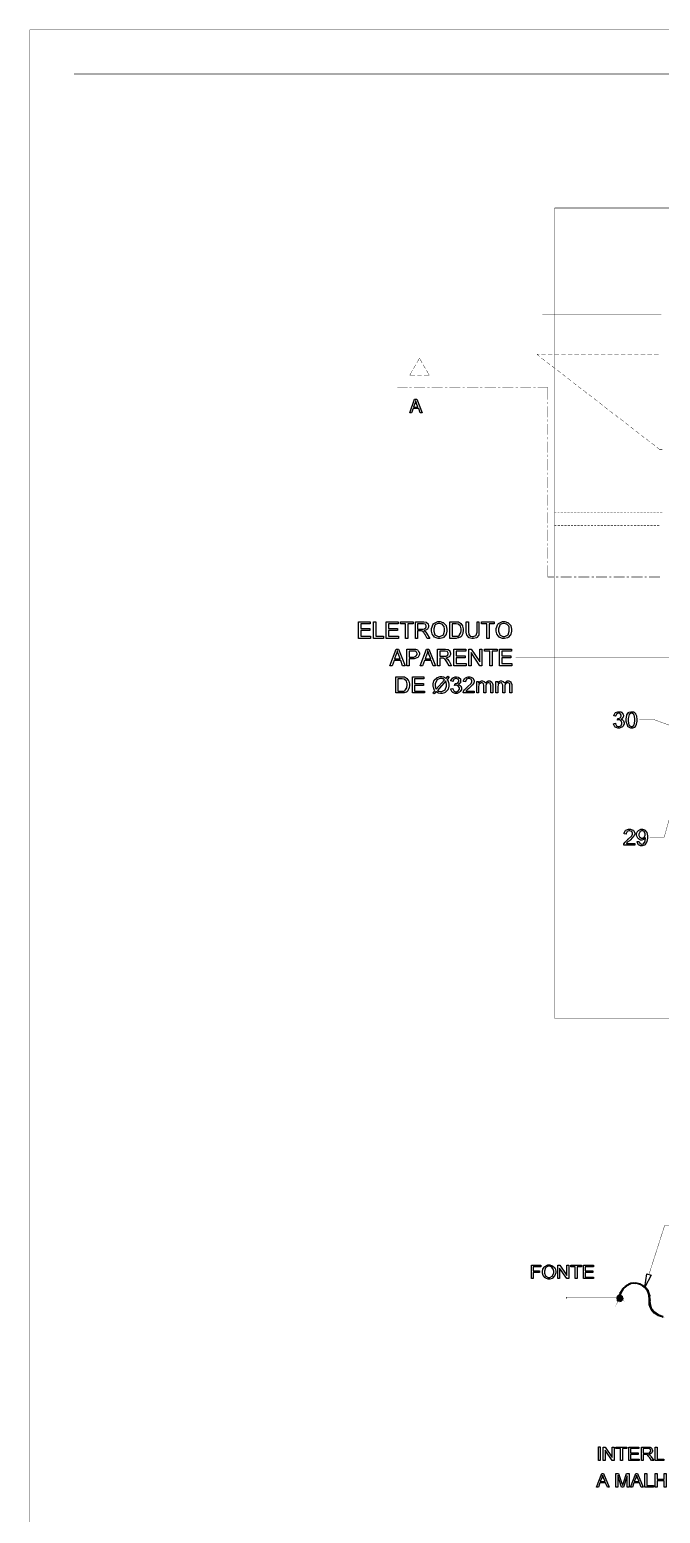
# Model space of a CAD drawing. Extents: x 0 to 210, y 0 to 297.
# Drawn here: x 0 to 71.5, y 128.8 to 296.9 of the extents above; entities that cross this region are included whole.
import ezdxf

# ---------------------------------------------------------------- set-up
doc = ezdxf.new("R2010")
doc.units = 0
doc.header["$MEASUREMENT"] = 0
for name, color, linetype in [('C00-00-00-BLACK', 7, 'Continuous'), ('C00-7E-FF', 150, 'Continuous'), ('CFF-00-00', 1, 'Continuous'), ('CFF-7E-00', 30, 'Continuous')]:
    doc.layers.add(name, color=color, linetype=linetype)

msp = doc.modelspace()

# ---------------------------------------------------------------- linework, layer by layer
at = {"layer": 'C00-00-00-BLACK', "const_width": 0.0423}
for points in [[(0.0427, -0.3886), (210.36, -0.3886), (210.36, 296.883), (0.0427, 296.883), (0.0427, -0.3886)], [(66.8817, 153.228), (66.712, 152.889), (66.8817, 153.186), (66.8817, 153.228)], [(66.8817, 153.228), (66.5854, 153.398), (66.5427, 153.228), (66.8817, 153.228)], [(66.5427, 153.228), (66.5854, 153.016), (66.8817, 153.228), (66.5427, 153.228)], [(66.712, 153.525), (66.8817, 153.228), (66.5854, 153.398), (66.712, 153.525)], [(66.5854, 153.016), (66.8817, 153.228), (66.712, 152.889), (66.5854, 153.016)], [(66.8817, 153.567), (66.712, 153.525), (66.8817, 153.228), (66.8817, 153.567)], [(66.712, 152.889), (66.8817, 153.186), (66.8817, 152.847), (66.712, 152.889)], [(67.2222, 153.228), (67.1809, 153.398), (66.8817, 153.228), (67.2222, 153.228)], [(67.1809, 153.016), (66.8817, 153.228), (67.2222, 153.228), (67.1809, 153.016)], [(66.8817, 153.186), (67.1809, 153.016), (66.8817, 153.228), (66.8817, 153.186)], [(67.1809, 153.398), (66.8817, 153.228), (67.0539, 153.525), (67.1809, 153.398)], [(67.0539, 152.889), (66.8817, 153.186), (67.1809, 153.016), (67.0539, 152.889)], [(66.8817, 153.228), (67.0539, 153.525), (66.8817, 153.567), (66.8817, 153.228)], [(66.8817, 153.186), (66.8817, 152.847), (67.0539, 152.889), (66.8817, 153.186)]]:
    msp.add_lwpolyline(points, close=True, dxfattribs=at)
for points in [[(59.5023, 276.706), (169.646, 276.706)], [(59.5023, 184.936), (59.5023, 276.706)], [(71.5906, 264.626), (58.1021, 264.626)], [(43.7677, 258.945), (43.513, 258.521)], [(44.1935, 259.709), (43.8947, 259.157)], [(44.4899, 259.157), (44.1935, 259.709)], [(44.8702, 258.521), (44.6169, 258.945)], [(57.5098, 260.134), (57.8058, 259.879)], [(57.7631, 260.134), (57.5098, 260.134)], [(58.4867, 260.134), (58.0182, 260.134)], [(58.0182, 259.709), (58.4013, 259.41)], [(58.6133, 259.242), (58.994, 258.945)], [(59.2487, 260.134), (58.7403, 260.134)], [(59.206, 258.818), (59.5863, 258.48)], [(60.0121, 260.134), (59.5023, 260.134)], [(60.7741, 260.134), (60.2671, 260.134)], [(61.4976, 260.134), (61.0291, 260.134)], [(62.2596, 260.134), (61.7513, 260.134)], [(63.023, 260.134), (62.5133, 260.134)], [(63.7438, 260.134), (63.2781, 260.134)], [(64.5086, 260.134), (63.9974, 260.134)], [(65.2695, 260.134), (64.7622, 260.134)], [(66.0344, 260.134), (65.5271, 260.134)], [(66.7551, 260.134), (66.2891, 260.134)], [(67.5185, 260.134), (67.0112, 260.134)], [(68.2805, 260.134), (67.7732, 260.134)], [(69.004, 260.134), (68.538, 260.134)], [(69.766, 260.134), (69.2573, 260.134)], [(70.5294, 260.134), (70.0222, 260.134)], [(71.2943, 260.134), (70.7842, 260.134)], [(43.386, 258.311), (43.09, 257.759)], [(43.09, 257.759), (43.6824, 257.759)], [(43.9388, 257.759), (44.4472, 257.759)], [(44.7008, 257.759), (45.2935, 257.759)], [(45.2935, 257.759), (44.9972, 258.311)], [(59.8015, 258.352), (60.1818, 258.056)], [(60.3938, 257.886), (60.7741, 257.59)], [(60.9865, 257.419), (61.3696, 257.123)], [(41.6899, 256.36), (42.8364, 256.36)], [(43.047, 256.36), (43.3021, 256.36)], [(43.5557, 256.36), (44.8289, 256.36)], [(45.0825, 256.36), (45.3362, 256.36)], [(45.5923, 256.36), (46.8231, 256.36)], [(47.0778, 256.36), (47.3315, 256.36)], [(47.5851, 256.36), (48.8156, 256.36)], [(49.0693, 256.36), (49.324, 256.36)], [(49.5776, 256.36), (50.8497, 256.36)], [(51.0618, 256.36), (51.3182, 256.36)], [(51.5729, 256.36), (52.8451, 256.36)], [(53.0987, 256.36), (53.3534, 256.36)], [(53.5644, 256.36), (54.8375, 256.36)], [(55.0912, 256.36), (55.3462, 256.36)], [(55.6024, 256.36), (56.8304, 256.36)], [(57.0865, 256.36), (57.3401, 256.36)], [(57.5952, 256.36), (58.7403, 256.36)], [(58.7403, 256.36), (58.7403, 255.003)], [(61.5819, 256.953), (61.9622, 256.657)], [(62.1743, 256.487), (62.556, 256.191)], [(62.7697, 256.064), (63.1515, 255.725)], [(63.3621, 255.598), (63.7438, 255.3)], [(58.7403, 254.748), (58.7403, 254.495)], [(58.7403, 254.241), (58.7403, 253.01)], [(63.9547, 255.13), (64.3393, 254.834)], [(64.5502, 254.664), (64.9319, 254.368)], [(65.1425, 254.199), (65.5271, 253.902)], [(58.7403, 252.757), (58.7403, 252.502)], [(58.7403, 252.248), (58.7403, 251.018)], [(65.738, 253.733), (66.1197, 253.436)], [(66.3303, 253.307), (66.712, 252.968)], [(66.923, 252.841), (67.3075, 252.545)], [(67.5185, 252.375), (67.9002, 252.079)], [(58.7403, 250.764), (58.7403, 250.511)], [(68.1122, 251.909), (68.4953, 251.613)], [(68.7077, 251.444), (69.088, 251.145)], [(69.3, 250.975), (69.6807, 250.679)], [(69.8955, 250.552), (70.2758, 250.213)], [(58.7403, 250.256), (58.7403, 248.984)], [(58.7403, 248.772), (58.7403, 248.518)], [(70.4882, 250.086), (70.8685, 249.79)], [(71.0805, 249.621), (71.3796, 249.367)], [(71.3796, 249.367), (71.7187, 249.367)], [(58.7403, 248.263), (58.7403, 246.991)], [(58.7403, 246.738), (58.7403, 246.483)], [(58.7403, 246.229), (58.7403, 244.999)], [(58.7403, 244.745), (58.7403, 244.492)], [(58.7403, 244.237), (58.7403, 243.006)], [(58.7403, 242.752), (58.7403, 242.499)], [(58.7403, 242.244), (58.7403, 240.972)], [(59.5023, 242.203), (59.7133, 242.203)], [(59.8442, 242.203), (60.0548, 242.203)], [(60.1818, 242.203), (60.4365, 242.203)], [(60.5635, 242.203), (60.8171, 242.203)], [(60.9438, 242.203), (61.2013, 242.203)], [(61.3283, 242.203), (61.5819, 242.203)], [(61.7086, 242.203), (61.9622, 242.203)], [(62.0903, 242.203), (62.3439, 242.203)], [(62.4706, 242.203), (62.6854, 242.203)], [(62.8124, 242.203), (63.0661, 242.203)], [(63.1927, 242.203), (63.4478, 242.203)], [(63.5744, 242.203), (63.8281, 242.203)], [(63.9547, 242.203), (64.2112, 242.203)], [(64.3393, 242.203), (64.5929, 242.203)], [(64.7196, 242.203), (64.9732, 242.203)], [(65.1013, 242.203), (65.3122, 242.203)], [(65.4389, 242.203), (65.6967, 242.203)], [(65.8234, 242.203), (66.077, 242.203)], [(66.2037, 242.203), (66.4587, 242.203)], [(66.5854, 242.203), (66.839, 242.203)], [(66.9685, 242.203), (67.2222, 242.203)], [(67.3502, 242.203), (67.6039, 242.203)], [(67.7305, 242.203), (67.9429, 242.203)], [(68.0695, 242.203), (68.3232, 242.203)], [(68.4526, 242.203), (68.7077, 242.203)], [(68.8344, 242.203), (69.088, 242.203)], [(69.2146, 242.203), (69.4697, 242.203)], [(69.5964, 242.203), (69.8528, 242.203)], [(69.9795, 242.203), (70.2331, 242.203)], [(70.3612, 242.203), (70.5721, 242.203)], [(70.6988, 242.203), (70.9538, 242.203)], [(71.0805, 242.203), (71.337, 242.203)], [(71.4636, 242.203), (71.7187, 242.203)], [(58.7403, 240.76), (58.7403, 240.506)], [(59.5023, 240.76), (59.7133, 240.76)], [(59.8442, 240.76), (60.0975, 240.76)], [(60.2245, 240.76), (60.4781, 240.76)], [(60.6062, 240.76), (60.8598, 240.76)], [(60.9865, 240.76), (61.2429, 240.76)], [(61.3696, 240.76), (61.5819, 240.76)], [(61.7086, 240.76), (61.9622, 240.76)], [(62.0903, 240.76), (62.3439, 240.76)], [(62.4706, 240.76), (62.7271, 240.76)], [(62.8551, 240.76), (63.1088, 240.76)], [(63.2354, 240.76), (63.4891, 240.76)], [(63.6157, 240.76), (63.8708, 240.76)], [(63.9974, 240.76), (64.2112, 240.76)], [(64.3393, 240.76), (64.5929, 240.76)], [(64.7196, 240.76), (64.9732, 240.76)], [(65.1013, 240.76), (65.3549, 240.76)], [(65.4816, 240.76), (65.738, 240.76)], [(65.8647, 240.76), (66.1197, 240.76)], [(66.2464, 240.76), (66.5, 240.76)], [(66.6267, 240.76), (66.839, 240.76)], [(66.9685, 240.76), (67.2222, 240.76)], [(67.3502, 240.76), (67.6039, 240.76)], [(67.7305, 240.76), (67.9842, 240.76)], [(68.1122, 240.76), (68.3659, 240.76)], [(68.4953, 240.76), (68.749, 240.76)], [(68.8756, 240.76), (69.1307, 240.76)], [(69.2573, 240.76), (69.4697, 240.76)], [(69.5964, 240.76), (69.8528, 240.76)], [(69.9795, 240.76), (70.2331, 240.76)], [(70.3612, 240.76), (70.6148, 240.76)], [(70.7415, 240.76), (70.9951, 240.76)], [(71.1232, 240.76), (71.3796, 240.76)], [(58.7403, 240.253), (58.7403, 238.979)], [(58.7403, 238.726), (58.7403, 238.472)], [(58.7403, 238.26), (58.7403, 236.987)], [(58.7403, 236.733), (58.7403, 236.48)], [(58.7403, 236.225), (58.7403, 234.91), (59.4169, 234.91)], [(59.6717, 234.91), (59.9281, 234.91)], [(60.1818, 234.91), (61.4549, 234.91)], [(61.7086, 234.91), (61.9622, 234.91)], [(62.1743, 234.91), (63.4478, 234.91)], [(63.7011, 234.91), (63.9547, 234.91)], [(64.2112, 234.91), (65.4389, 234.91)], [(65.6967, 234.91), (65.95, 234.91)], [(66.2037, 234.91), (67.4342, 234.91)], [(67.6878, 234.91), (67.9429, 234.91)], [(68.1965, 234.91), (69.4697, 234.91)], [(69.7234, 234.91), (69.9368, 234.91)], [(70.1918, 234.91), (71.4636, 234.91)], [(169.646, 184.936), (59.5023, 184.936)]]:
    msp.add_lwpolyline(points, dxfattribs=at)
at = {"layer": 'C00-00-00-BLACK'}
for points in [[(43.09, 253.521), (43.6397, 255.045), (43.8947, 255.045), (44.4899, 253.521), (44.2778, 253.521), (44.1082, 253.986), (43.4717, 253.986), (43.3021, 253.521), (43.09, 253.521)], [(43.513, 254.156), (44.0242, 254.156), (43.852, 254.579), (43.8408, 254.612), (43.7677, 254.81), (43.7677, 254.876), (43.7568, 254.856), (43.6922, 254.612), (43.6824, 254.579), (43.513, 254.156)], [(66.8817, 153.228), (66.5854, 153.398), (66.5427, 153.228), (66.8817, 153.228)], [(66.5427, 153.228), (66.5854, 153.016), (66.8817, 153.228), (66.5427, 153.228)], [(66.712, 153.525), (66.8817, 153.228), (66.5854, 153.398), (66.712, 153.525)], [(66.5854, 153.016), (66.8817, 153.228), (66.712, 152.889), (66.5854, 153.016)], [(66.8817, 153.567), (66.712, 153.525), (66.8817, 153.228), (66.8817, 153.567)], [(66.8817, 153.228), (66.712, 152.889), (66.8817, 153.186), (66.8817, 153.228)], [(66.712, 152.889), (66.8817, 153.186), (66.8817, 152.847), (66.712, 152.889)], [(66.8817, 153.228), (67.0539, 153.525), (66.8817, 153.567), (66.8817, 153.228)], [(67.1809, 153.398), (66.8817, 153.228), (67.0539, 153.525), (67.1809, 153.398)], [(67.2222, 153.228), (67.1809, 153.398), (66.8817, 153.228), (67.2222, 153.228)], [(66.8817, 153.186), (67.1809, 153.016), (66.8817, 153.228), (66.8817, 153.186)], [(67.1809, 153.016), (66.8817, 153.228), (67.2222, 153.228), (67.1809, 153.016)], [(66.8817, 153.186), (66.8817, 152.847), (67.0539, 152.889), (66.8817, 153.186)], [(67.0539, 152.889), (66.8817, 153.186), (67.1809, 153.016), (67.0539, 152.889)]]:
    msp.add_lwpolyline(points, close=True, dxfattribs=at)
at = {"layer": 'C00-7E-FF', "const_width": 0.0423}
for points in [[(88.2565, 230.291), (86.2651, 225.756), (55.0912, 225.756)], [(75.1939, 217.151), (70.7415, 218.761), (69.088, 218.761)], [(72.6489, 208.037), (71.9296, 205.452), (70.2758, 205.452)], [(70.1918, 155.897), (71.9723, 161.451), (73.6258, 161.451)], [(60.8171, 153.271), (66.7551, 153.271)]]:
    msp.add_lwpolyline(points, dxfattribs=at)
for points in [[(67.1809, 154.289), (67.6465, 154.585), (67.6039, 154.67), (67.1809, 154.289)], [(67.2648, 154.246), (67.1809, 154.289), (67.6465, 154.585), (67.2648, 154.246)], [(67.6039, 154.67), (68.1535, 154.839), (68.1122, 154.924), (67.6039, 154.67)], [(67.6465, 154.585), (67.6039, 154.67), (68.1535, 154.839), (67.6465, 154.585)], [(68.1122, 154.924), (68.665, 154.882), (68.665, 154.966), (68.1122, 154.924)], [(68.1535, 154.839), (68.1122, 154.924), (68.665, 154.882), (68.1535, 154.839)], [(68.665, 154.966), (69.2146, 154.755), (69.2146, 154.839), (68.665, 154.966)], [(68.665, 154.882), (68.665, 154.966), (69.2146, 154.755), (68.665, 154.882)], [(69.2146, 154.839), (69.6376, 154.459), (69.7234, 154.543), (69.2146, 154.839)], [(69.2146, 154.755), (69.2146, 154.839), (69.6376, 154.459), (69.2146, 154.755)], [(69.7234, 154.543), (69.9795, 154.077), (70.1065, 154.12), (69.7234, 154.543)], [(70.4455, 155.813), (69.7234, 154.459), (69.9368, 155.983), (70.4455, 155.813)], [(66.8817, 153.778), (67.2648, 154.246), (67.1809, 154.289), (66.8817, 153.778)], [(66.7964, 153.228), (67.0112, 153.778), (66.8817, 153.778), (66.7964, 153.228)], [(66.8817, 153.228), (66.7964, 153.228), (67.0112, 153.778), (66.8817, 153.228)], [(67.0112, 153.778), (66.8817, 153.778), (67.2648, 154.246), (67.0112, 153.778)], [(69.6376, 154.459), (69.7234, 154.543), (69.9795, 154.077), (69.6376, 154.459)], [(69.9795, 154.077), (70.1065, 154.12), (70.1918, 153.567), (69.9795, 154.077)], [(70.1065, 154.12), (70.1918, 153.567), (70.2758, 153.567), (70.1065, 154.12)], [(70.1918, 153.567), (70.2758, 153.567), (70.2331, 153.016), (70.1918, 153.567)], [(70.3185, 153.016), (70.2331, 152.466), (70.3612, 152.509), (70.3185, 153.016)], [(70.2758, 153.567), (70.2331, 153.016), (70.3185, 153.016), (70.2758, 153.567)], [(70.2331, 153.016), (70.3185, 153.016), (70.2331, 152.466), (70.2331, 153.016)], [(70.2331, 152.466), (70.3612, 152.509), (70.4455, 151.955), (70.2331, 152.466)], [(70.3612, 152.509), (70.4455, 151.955), (70.5294, 152), (70.3612, 152.509)], [(70.4455, 151.955), (70.5294, 152), (70.7842, 151.532), (70.4455, 151.955)], [(70.5294, 152), (70.7842, 151.532), (70.8685, 151.617), (70.5294, 152)], [(70.8685, 151.617), (71.2502, 151.235), (71.2943, 151.321), (70.8685, 151.617)], [(70.7842, 151.532), (70.8685, 151.617), (71.2502, 151.235), (70.7842, 151.532)], [(71.2943, 151.321), (71.7599, 151.066), (71.8026, 151.152), (71.2943, 151.321)], [(71.2502, 151.235), (71.2943, 151.321), (71.7599, 151.066), (71.2502, 151.235)]]:
    msp.add_lwpolyline(points, close=True, dxfattribs=at)
at = {"layer": 'C00-7E-FF'}
for points in [[(67.1809, 154.289), (67.6465, 154.585), (67.6039, 154.67), (67.1809, 154.289)], [(67.6039, 154.67), (68.1535, 154.839), (68.1122, 154.924), (67.6039, 154.67)], [(67.6465, 154.585), (67.6039, 154.67), (68.1535, 154.839), (67.6465, 154.585)], [(68.1122, 154.924), (68.665, 154.882), (68.665, 154.966), (68.1122, 154.924)], [(68.1535, 154.839), (68.1122, 154.924), (68.665, 154.882), (68.1535, 154.839)], [(68.665, 154.882), (68.665, 154.966), (69.2146, 154.755), (68.665, 154.882)], [(68.665, 154.966), (69.2146, 154.755), (69.2146, 154.839), (68.665, 154.966)], [(69.2146, 154.755), (69.2146, 154.839), (69.6376, 154.459), (69.2146, 154.755)], [(69.2146, 154.839), (69.6376, 154.459), (69.7234, 154.543), (69.2146, 154.839)], [(70.4455, 155.813), (69.7234, 154.459), (69.9368, 155.983), (70.4455, 155.813)], [(66.8817, 153.228), (66.7964, 153.228), (67.0112, 153.778), (66.8817, 153.228)], [(66.7964, 153.228), (67.0112, 153.778), (66.8817, 153.778), (66.7964, 153.228)], [(66.8817, 153.778), (67.2648, 154.246), (67.1809, 154.289), (66.8817, 153.778)], [(67.0112, 153.778), (66.8817, 153.778), (67.2648, 154.246), (67.0112, 153.778)], [(67.2648, 154.246), (67.1809, 154.289), (67.6465, 154.585), (67.2648, 154.246)], [(69.6376, 154.459), (69.7234, 154.543), (69.9795, 154.077), (69.6376, 154.459)], [(69.7234, 154.543), (69.9795, 154.077), (70.1065, 154.12), (69.7234, 154.543)], [(69.9795, 154.077), (70.1065, 154.12), (70.1918, 153.567), (69.9795, 154.077)], [(70.1065, 154.12), (70.1918, 153.567), (70.2758, 153.567), (70.1065, 154.12)], [(70.1918, 153.567), (70.2758, 153.567), (70.2331, 153.016), (70.1918, 153.567)], [(70.2758, 153.567), (70.2331, 153.016), (70.3185, 153.016), (70.2758, 153.567)], [(70.2331, 153.016), (70.3185, 153.016), (70.2331, 152.466), (70.2331, 153.016)], [(70.3185, 153.016), (70.2331, 152.466), (70.3612, 152.509), (70.3185, 153.016)], [(70.2331, 152.466), (70.3612, 152.509), (70.4455, 151.955), (70.2331, 152.466)], [(70.3612, 152.509), (70.4455, 151.955), (70.5294, 152), (70.3612, 152.509)], [(70.4455, 151.955), (70.5294, 152), (70.7842, 151.532), (70.4455, 151.955)], [(70.5294, 152), (70.7842, 151.532), (70.8685, 151.617), (70.5294, 152)], [(70.7842, 151.532), (70.8685, 151.617), (71.2502, 151.235), (70.7842, 151.532)], [(70.8685, 151.617), (71.2502, 151.235), (71.2943, 151.321), (70.8685, 151.617)], [(71.2502, 151.235), (71.2943, 151.321), (71.7599, 151.066), (71.2502, 151.235)], [(71.2943, 151.321), (71.7599, 151.066), (71.8026, 151.152), (71.2943, 151.321)]]:
    msp.add_lwpolyline(points, close=True, dxfattribs=at)
at = {"layer": 'CFF-00-00', "const_width": 0.0423}
msp.add_lwpolyline([(60.8171, 153.271), (60.8598, 153.271)], dxfattribs=at)
msp.add_lwpolyline([(60.8171, 153.271), (60.8598, 153.271)], dxfattribs=at)
msp.add_lwpolyline([(60.8171, 153.271), (60.8598, 153.271)], dxfattribs=at)
msp.add_lwpolyline([(60.8171, 153.271), (60.8598, 153.271)], dxfattribs=at)
msp.add_lwpolyline([(60.8171, 153.271), (60.8598, 153.271), (60.8598, 153.271), (60.8171, 153.271)], close=True, dxfattribs=at)
msp.add_lwpolyline([(60.8171, 153.271), (60.8598, 153.271), (60.8598, 153.271), (60.8171, 153.271)], close=True, dxfattribs=at)
at = {"layer": 'CFF-00-00'}
msp.add_lwpolyline([(60.8171, 153.271), (60.8598, 153.271), (60.8598, 153.271), (60.8171, 153.271)], close=True, dxfattribs=at)
msp.add_lwpolyline([(60.8171, 153.271), (60.8598, 153.271), (60.8598, 153.271), (60.8171, 153.271)], close=True, dxfattribs=at)
at = {"layer": 'CFF-7E-00', "const_width": 0.0423}
msp.add_lwpolyline([(5.0478, 291.881), (205.357, 291.881)], dxfattribs=at)
at = {"layer": 'CFF-7E-00'}
for points in [[(37.2801, 227.959), (37.2801, 229.825), (38.5946, 229.825), (38.5946, 229.613), (37.5338, 229.613), (37.5338, 229.063), (38.5519, 229.063), (38.5519, 228.848), (37.5338, 228.848), (37.5338, 228.214), (38.6373, 228.214), (38.6373, 227.959), (37.2801, 227.959)], [(38.9763, 227.959), (38.9763, 229.825), (39.2299, 229.825), (39.2299, 228.214), (40.1214, 228.214), (40.1214, 227.959), (38.9763, 227.959)], [(40.4178, 227.959), (40.4178, 229.825), (41.7752, 229.825), (41.7752, 229.613), (40.6714, 229.613), (40.6714, 229.063), (41.6899, 229.063), (41.6899, 228.848), (40.6714, 228.848), (40.6714, 228.214), (41.8179, 228.214), (41.8179, 227.959), (40.4178, 227.959)], [(42.624, 227.959), (42.624, 229.613), (42.0289, 229.613), (42.0289, 229.825), (43.4717, 229.825), (43.4717, 229.613), (42.8791, 229.613), (42.8791, 227.959), (42.624, 227.959)], [(43.725, 227.959), (43.725, 229.825), (44.5742, 229.825), (44.6691, 229.825), (44.9337, 229.793), (44.9559, 229.783), (44.9763, 229.773), (45.1446, 229.635), (45.1665, 229.613), (45.1764, 229.592), (45.2092, 229.386), (45.2092, 229.316), (45.2092, 229.233), (45.1033, 229.009), (45.0825, 228.976), (45.0603, 228.956), (44.7421, 228.818), (44.7008, 228.807), (44.7421, 228.807), (44.8592, 228.732), (44.8702, 228.721), (44.88, 228.711), (45.0289, 228.499), (45.0398, 228.468), (45.3817, 227.959), (45.0825, 227.959), (44.8289, 228.384), (44.807, 228.406), (44.6691, 228.617), (44.6596, 228.637), (44.6486, 228.648), (44.5424, 228.755), (44.5326, 228.764), (44.4997, 228.764), (44.414, 228.797), (44.4045, 228.807), (44.3727, 228.807), (44.3011, 228.807), (44.2778, 228.807), (43.9815, 228.807), (43.9815, 227.959), (43.725, 227.959)], [(43.9815, 229.018), (44.5326, 229.018), (44.5961, 229.018), (44.7643, 229.052), (44.7862, 229.063), (44.8179, 229.063), (44.9019, 229.137), (44.9132, 229.147), (44.9227, 229.169), (44.9559, 229.281), (44.9559, 229.316), (44.9559, 229.37), (44.891, 229.519), (44.8702, 229.529), (44.8592, 229.551), (44.6444, 229.613), (44.5742, 229.613), (43.9815, 229.613), (43.9815, 229.018)], [(45.551, 228.891), (45.551, 229.071), (45.7302, 229.572), (45.762, 229.613), (45.8033, 229.656), (46.2802, 229.868), (46.44, 229.868), (46.5459, 229.868), (46.8327, 229.763), (46.8658, 229.741), (46.9071, 229.72), (47.1826, 229.434), (47.2048, 229.402), (47.2253, 229.37), (47.2888, 229.011), (47.2888, 228.891), (47.2888, 228.764), (47.2253, 228.426), (47.2048, 228.384), (47.1826, 228.352), (46.8976, 228.067), (46.8658, 228.045), (46.8327, 228.035), (46.5377, 227.959), (46.44, 227.959), (46.3116, 227.959), (45.9726, 228.067), (45.9313, 228.087), (45.8996, 228.109), (45.6558, 228.384), (45.635, 228.425), (45.6131, 228.457), (45.551, 228.783), (45.551, 228.891)], [(45.8047, 228.891), (45.8047, 228.755), (45.9422, 228.372), (45.974, 228.341), (46.0058, 228.309), (46.2993, 228.171), (46.3973, 228.171), (46.5145, 228.171), (46.8327, 228.309), (46.8658, 228.341), (46.8976, 228.372), (47.0352, 228.761), (47.0352, 228.891), (47.0352, 228.998), (47.002, 229.285), (46.9925, 229.316), (46.9706, 229.339), (46.7678, 229.551), (46.736, 229.572), (46.7141, 229.582), (46.5074, 229.656), (46.44, 229.656), (46.3229, 229.656), (46.0058, 229.518), (45.974, 229.486), (45.9422, 229.454), (45.8047, 229.033), (45.8047, 228.891)], [(47.6278, 227.959), (47.6278, 229.825), (48.2656, 229.825), (48.35, 229.825), (48.5401, 229.825), (48.6033, 229.825), (48.6241, 229.815), (48.8364, 229.678), (48.8583, 229.656), (48.8791, 229.635), (49.0583, 229.391), (49.0693, 229.359), (49.0788, 229.328), (49.1546, 229.033), (49.1546, 228.933), (49.1546, 228.838), (49.1215, 228.574), (49.112, 228.552), (49.101, 228.52), (48.9948, 228.278), (48.985, 228.255), (48.974, 228.246), (48.8251, 228.098), (48.8156, 228.087), (48.7938, 228.078), (48.6241, 228.013), (48.6033, 228.002), (48.5292, 228.002), (48.3623, 227.959), (48.3073, 227.959), (47.6278, 227.959)], [(47.8815, 228.214), (48.2656, 228.214), (48.3387, 228.214), (48.5055, 228.214), (48.562, 228.214), (48.5719, 228.225), (48.7204, 228.331), (48.7317, 228.341), (48.7412, 228.352), (48.8474, 228.531), (48.8583, 228.552), (48.8678, 228.585), (48.8996, 228.847), (48.8996, 228.933), (48.8996, 229.041), (48.8251, 229.339), (48.8156, 229.359), (48.7938, 229.391), (48.5828, 229.562), (48.562, 229.572), (48.551, 229.582), (48.3362, 229.613), (48.2656, 229.613), (47.8815, 229.613), (47.8815, 228.214)], [(50.7227, 229.825), (50.9351, 229.825), (50.9351, 228.764), (50.9351, 228.648), (50.902, 228.33), (50.8924, 228.298), (50.8811, 228.278), (50.7023, 228.067), (50.6815, 228.045), (50.6483, 228.035), (50.323, 227.959), (50.2158, 227.959), (50.1096, 227.959), (49.8228, 228.024), (49.7914, 228.045), (49.7692, 228.056), (49.5875, 228.267), (49.5776, 228.298), (49.5667, 228.33), (49.4937, 228.656), (49.4937, 228.764), (49.4937, 229.825), (49.7498, 229.825), (49.7498, 228.764), (49.7498, 228.68), (49.7801, 228.436), (49.7914, 228.425), (49.8009, 228.404), (49.9389, 228.225), (49.9607, 228.214), (49.9703, 228.205), (50.1537, 228.171), (50.2158, 228.171), (50.3107, 228.171), (50.5739, 228.278), (50.5961, 228.298), (50.6166, 228.32), (50.7227, 228.654), (50.7227, 228.764), (50.7227, 229.825)], [(51.8266, 227.959), (51.8266, 229.613), (51.2314, 229.613), (51.2314, 229.825), (52.6729, 229.825), (52.6729, 229.613), (52.0802, 229.613), (52.0802, 227.959), (51.8266, 227.959)], [(52.8877, 228.891), (52.8877, 229.071), (53.056, 229.572), (53.0987, 229.613), (53.14, 229.656), (53.5852, 229.868), (53.7337, 229.868), (53.8508, 229.868), (54.1708, 229.763), (54.2025, 229.741), (54.2438, 229.72), (54.5193, 229.434), (54.5412, 229.402), (54.5511, 229.37), (54.6255, 229.011), (54.6255, 228.891), (54.6255, 228.764), (54.5511, 228.426), (54.5412, 228.384), (54.5193, 228.352), (54.2339, 228.067), (54.2025, 228.045), (54.1708, 228.035), (53.8427, 227.959), (53.7337, 227.959), (53.6166, 227.959), (53.3093, 228.067), (53.268, 228.087), (53.2363, 228.109), (52.9925, 228.384), (52.9717, 228.425), (52.9498, 228.457), (52.8877, 228.783), (52.8877, 228.891)], [(53.1414, 228.891), (53.1414, 228.755), (53.279, 228.372), (53.3107, 228.341), (53.3425, 228.309), (53.636, 228.171), (53.7337, 228.171), (53.8508, 228.171), (54.1708, 228.309), (54.2025, 228.341), (54.2339, 228.372), (54.3719, 228.761), (54.3719, 228.891), (54.3719, 228.998), (54.3387, 229.285), (54.3292, 229.316), (54.307, 229.339), (54.1073, 229.551), (54.0755, 229.572), (54.0537, 229.582), (53.8138, 229.656), (53.7337, 229.656), (53.6279, 229.656), (53.3425, 229.518), (53.3107, 229.486), (53.279, 229.454), (53.1414, 229.033), (53.1414, 228.891)], [(40.8411, 224.864), (41.5629, 226.73), (41.8179, 226.73), (42.5813, 224.864), (42.2836, 224.864), (42.0716, 225.46), (41.3096, 225.46), (41.0972, 224.864), (40.8411, 224.864)], [(41.3523, 225.629), (41.9862, 225.629), (41.8179, 226.179), (41.7961, 226.211), (41.6899, 226.474), (41.6899, 226.561), (41.6789, 226.529), (41.5727, 226.211), (41.5629, 226.179), (41.3523, 225.629)], [(42.751, 224.864), (42.751, 226.73), (43.4717, 226.73), (43.5349, 226.73), (43.6771, 226.73), (43.725, 226.73), (43.7568, 226.72), (43.9593, 226.655), (43.9815, 226.645), (43.991, 226.635), (44.0972, 226.486), (44.1082, 226.475), (44.118, 226.454), (44.1935, 226.281), (44.1935, 226.222), (44.1935, 226.117), (44.0559, 225.83), (44.0242, 225.799), (44.002, 225.778), (43.604, 225.629), (43.4717, 225.629), (43.0057, 225.629), (43.0057, 224.864), (42.751, 224.864)], [(43.0057, 225.84), (43.4717, 225.84), (43.5557, 225.84), (43.7981, 225.947), (43.8094, 225.968), (43.8298, 225.979), (43.9388, 226.129), (43.9388, 226.179), (43.9388, 226.233), (43.8616, 226.381), (43.852, 226.391), (43.8408, 226.402), (43.7349, 226.508), (43.725, 226.518), (43.6619, 226.518), (43.5183, 226.518), (43.4717, 226.518), (43.0057, 226.518), (43.0057, 225.84)], [(44.2778, 224.864), (44.9972, 226.73), (45.2519, 226.73), (46.0167, 224.864), (45.762, 224.864), (45.5083, 225.46), (44.7435, 225.46), (44.5326, 224.864), (44.2778, 224.864)], [(44.8289, 225.629), (45.4656, 225.629), (45.2519, 226.179), (45.2409, 226.211), (45.1347, 226.529), (45.1252, 226.561), (45.1143, 226.529), (45.0494, 226.211), (45.0398, 226.179), (44.8289, 225.629)], [(46.2276, 224.864), (46.2276, 226.73), (47.0352, 226.73), (47.1304, 226.73), (47.3936, 226.698), (47.4155, 226.687), (47.4363, 226.678), (47.6169, 226.54), (47.6278, 226.518), (47.6373, 226.497), (47.7118, 226.29), (47.7118, 226.222), (47.7118, 226.138), (47.6056, 225.914), (47.5851, 225.883), (47.5629, 225.862), (47.2144, 225.724), (47.1622, 225.713), (47.2034, 225.713), (47.3206, 225.64), (47.3315, 225.629), (47.3523, 225.619), (47.5202, 225.407), (47.5425, 225.375), (47.8398, 224.864), (47.5425, 224.864), (47.2888, 225.29), (47.2779, 225.312), (47.129, 225.523), (47.1191, 225.544), (47.1082, 225.554), (47.002, 225.662), (46.9925, 225.672), (46.9706, 225.672), (46.9085, 225.703), (46.9085, 225.713), (46.8644, 225.713), (46.7678, 225.713), (46.736, 225.713), (46.4827, 225.713), (46.4827, 224.864), (46.2276, 224.864)], [(46.4827, 225.925), (46.9925, 225.925), (47.056, 225.925), (47.2352, 225.958), (47.2461, 225.968), (47.2874, 225.968), (47.4045, 226.042), (47.4155, 226.052), (47.4155, 226.095), (47.4581, 226.19), (47.4581, 226.222), (47.4581, 226.275), (47.3837, 226.424), (47.3742, 226.434), (47.3523, 226.456), (47.1138, 226.518), (47.0352, 226.518), (46.4827, 226.518), (46.4827, 225.925)], [(48.0935, 224.864), (48.0935, 226.73), (49.451, 226.73), (49.451, 226.518), (48.3471, 226.518), (48.3471, 225.968), (49.3656, 225.968), (49.3656, 225.753), (48.3471, 225.753), (48.3471, 225.118), (49.4937, 225.118), (49.4937, 224.864), (48.0935, 224.864)], [(49.7914, 224.864), (49.7914, 226.73), (50.0461, 226.73), (51.0191, 225.29), (51.0191, 226.73), (51.277, 226.73), (51.277, 224.864), (51.0191, 224.864), (50.0461, 226.348), (50.0461, 224.864), (49.7914, 224.864)], [(52.1656, 224.864), (52.1656, 226.518), (51.5705, 226.518), (51.5705, 226.73), (53.0119, 226.73), (53.0119, 226.518), (52.4192, 226.518), (52.4192, 224.864), (52.1656, 224.864)], [(53.268, 224.864), (53.268, 226.73), (54.6255, 226.73), (54.6255, 226.518), (53.5231, 226.518), (53.5231, 225.968), (54.5412, 225.968), (54.5412, 225.753), (53.5231, 225.753), (53.5231, 225.118), (54.6682, 225.118), (54.6682, 224.864), (53.268, 224.864)], [(41.5216, 221.771), (41.5216, 223.594), (42.1555, 223.594), (42.2286, 223.594), (42.3954, 223.594), (42.4519, 223.594), (42.4836, 223.584), (42.7288, 223.446), (42.751, 223.424), (42.7715, 223.415), (42.9521, 223.161), (42.963, 223.128), (42.9729, 223.096), (43.047, 222.801), (43.047, 222.702), (43.047, 222.607), (43.0057, 222.393), (43.0057, 222.322), (42.9948, 222.29), (42.8886, 222.048), (42.8791, 222.025), (42.8569, 222.016), (42.7193, 221.867), (42.7094, 221.856), (42.6875, 221.846), (42.4737, 221.782), (42.4519, 221.771), (42.3774, 221.771), (42.2106, 221.771), (42.1555, 221.771), (41.5216, 221.771)], [(43.386, 221.771), (43.386, 223.594), (44.7008, 223.594), (44.7008, 223.383), (43.6397, 223.383), (43.6397, 222.829), (44.6596, 222.829), (44.6596, 222.618), (43.6397, 222.618), (43.6397, 221.983), (44.7435, 221.983), (44.7435, 221.771), (43.386, 221.771)], [(47.2048, 223.424), (47.4155, 223.679), (47.5425, 223.552), (47.3315, 223.297), (47.341, 223.277), (47.4581, 223.103), (47.4581, 223.044), (47.468, 223.012), (47.5008, 222.749), (47.5008, 222.661), (47.5008, 222.534), (47.4253, 222.195), (47.4155, 222.152), (47.3936, 222.121), (47.1096, 221.835), (47.0778, 221.813), (47.0447, 221.803), (46.7487, 221.729), (46.6506, 221.729), (46.5653, 221.729), (46.3338, 221.761), (46.313, 221.771), (46.2911, 221.782), (46.0788, 221.889), (46.0583, 221.899), (45.8474, 221.686), (45.7207, 221.771), (45.9313, 222.025), (45.9094, 222.057), (45.8047, 222.288), (45.8047, 222.364), (45.7937, 222.387), (45.762, 222.593), (45.762, 222.661), (45.762, 222.789), (45.8251, 223.139), (45.8474, 223.17), (45.8682, 223.213), (46.1437, 223.489), (46.1864, 223.509), (46.2181, 223.532), (46.542, 223.636), (46.6506, 223.636), (46.7141, 223.636), (46.8863, 223.605), (46.9085, 223.594), (46.929, 223.584), (47.1826, 223.446), (47.2048, 223.424)], [(47.7545, 222.236), (47.9668, 222.279), (47.9764, 222.247), (48.0826, 222.005), (48.0935, 221.983), (48.1143, 221.973), (48.2907, 221.899), (48.35, 221.899), (48.4131, 221.899), (48.5814, 222.005), (48.6033, 222.025), (48.6241, 222.048), (48.7317, 222.221), (48.7317, 222.279), (48.7317, 222.342), (48.6241, 222.523), (48.6033, 222.533), (48.5923, 222.554), (48.4106, 222.661), (48.35, 222.661), (48.3059, 222.661), (48.1997, 222.629), (48.1774, 222.618), (48.2205, 222.829), (48.2205, 222.829), (48.2656, 222.829), (48.2656, 222.829), (48.3291, 222.829), (48.4974, 222.893), (48.5193, 222.914), (48.5401, 222.925), (48.6463, 223.078), (48.6463, 223.128), (48.6463, 223.182), (48.5719, 223.331), (48.562, 223.34), (48.5401, 223.351), (48.3969, 223.424), (48.35, 223.424), (48.285, 223.424), (48.1143, 223.351), (48.0935, 223.34), (48.0826, 223.331), (48.0081, 223.149), (48.0081, 223.086), (47.7545, 223.128), (47.7643, 223.17), (47.9351, 223.446), (47.9668, 223.467), (47.9873, 223.489), (48.2272, 223.594), (48.3073, 223.594), (48.3803, 223.594), (48.5814, 223.563), (48.6033, 223.552), (48.6241, 223.543), (48.8047, 223.394), (48.8156, 223.383), (48.8251, 223.362), (48.8583, 223.187), (48.8583, 223.128), (48.8583, 223.076), (48.8251, 222.925), (48.8156, 222.914), (48.8047, 222.893), (48.6241, 222.756), (48.6033, 222.745), (48.6668, 222.745), (48.8474, 222.597), (48.8583, 222.575), (48.8791, 222.566), (48.9423, 222.351), (48.9423, 222.279), (48.9423, 222.184), (48.8047, 221.92), (48.7729, 221.899), (48.7412, 221.867), (48.4477, 221.729), (48.35, 221.729), (48.2424, 221.729), (47.9559, 221.835), (47.9242, 221.856), (47.9019, 221.878), (47.7545, 222.147), (47.7545, 222.236)], [(50.3851, 221.983), (50.3851, 221.771), (49.1546, 221.771), (49.1546, 221.803), (49.185, 221.889), (49.1959, 221.899), (49.1959, 221.962), (49.3021, 222.131), (49.324, 222.152), (49.3448, 222.174), (49.5886, 222.417), (49.6203, 222.449), (49.6729, 222.491), (50.0242, 222.808), (50.0461, 222.829), (50.056, 222.851), (50.1304, 223.029), (50.1304, 223.086), (50.1304, 223.15), (50.0669, 223.319), (50.0461, 223.34), (50.0242, 223.351), (49.8493, 223.424), (49.7914, 223.424), (49.7265, 223.424), (49.5445, 223.351), (49.5349, 223.34), (49.5131, 223.319), (49.4178, 223.076), (49.4083, 223.044), (49.1959, 223.086), (49.1959, 223.182), (49.3434, 223.446), (49.3656, 223.467), (49.397, 223.489), (49.6919, 223.594), (49.7914, 223.594), (49.8972, 223.594), (50.1936, 223.489), (50.2158, 223.467), (50.2476, 223.446), (50.3851, 223.177), (50.3851, 223.086), (50.3851, 223.033), (50.3424, 222.913), (50.3424, 222.872), (50.3315, 222.851), (50.1936, 222.683), (50.1731, 222.661), (50.1509, 222.64), (49.8754, 222.353), (49.8341, 222.322), (49.8023, 222.29), (49.5875, 222.121), (49.5776, 222.11), (49.5667, 222.1), (49.4605, 221.994), (49.451, 221.983), (50.3851, 221.983)], [(41.7326, 221.983), (42.1555, 221.983), (42.2286, 221.983), (42.3954, 221.983), (42.4519, 221.983), (42.4628, 221.994), (42.5704, 222.1), (42.5813, 222.11), (42.6022, 222.121), (42.7397, 222.301), (42.751, 222.322), (42.751, 222.417), (42.7937, 222.632), (42.7937, 222.702), (42.7937, 222.81), (42.7193, 223.107), (42.7094, 223.128), (42.6875, 223.161), (42.4737, 223.331), (42.4519, 223.34), (42.4409, 223.351), (42.2257, 223.383), (42.1555, 223.383), (41.7326, 223.383), (41.7326, 221.983)], [(47.0352, 223.256), (47.0242, 223.278), (46.8725, 223.383), (46.8231, 223.383), (46.8118, 223.394), (46.6908, 223.424), (46.6506, 223.424), (46.5335, 223.424), (46.2181, 223.288), (46.1864, 223.256), (46.1532, 223.224), (45.974, 222.802), (45.974, 222.661), (45.974, 222.597), (46.0167, 222.454), (46.0167, 222.406), (46.0167, 222.353), (46.0897, 222.217), (46.101, 222.195), (47.0352, 223.256)], [(47.1622, 223.128), (46.2276, 222.068), (46.2372, 222.058), (46.3571, 221.983), (46.3973, 221.983), (46.4178, 221.973), (46.561, 221.94), (46.6094, 221.94), (46.7265, 221.94), (47.0447, 222.078), (47.0778, 222.11), (47.1096, 222.141), (47.2461, 222.531), (47.2461, 222.661), (47.2461, 222.778), (47.1826, 223.096), (47.1622, 223.128)], [(50.6815, 221.771), (50.6815, 223.086), (50.8924, 223.086), (50.8924, 222.914), (50.902, 222.925), (51.0399, 223.034), (51.0618, 223.044), (51.0716, 223.055), (51.2244, 223.128), (51.277, 223.128), (51.3401, 223.128), (51.5193, 223.055), (51.5303, 223.044), (51.5511, 223.034), (51.6572, 222.913), (51.6572, 222.872), (51.689, 222.916), (51.9825, 223.128), (52.0802, 223.128), (52.1533, 223.128), (52.3656, 223.023), (52.3766, 223.001), (52.397, 222.99), (52.5032, 222.743), (52.5032, 222.661), (52.5032, 221.771), (52.2922, 221.771), (52.2922, 222.575), (52.2922, 222.629), (52.2496, 222.749), (52.2496, 222.787), (52.2496, 222.81), (52.1864, 222.872), (52.1656, 222.872), (52.1547, 222.883), (52.0679, 222.914), (52.039, 222.914), (51.974, 222.914), (51.8047, 222.84), (51.7839, 222.829), (51.773, 222.819), (51.6999, 222.604), (51.6999, 222.533), (51.6999, 221.771), (51.4876, 221.771), (51.4876, 222.618), (51.4876, 222.672), (51.4449, 222.79), (51.4449, 222.829), (51.4339, 222.851), (51.2837, 222.914), (51.2339, 222.914), (51.1898, 222.914), (51.0716, 222.883), (51.0618, 222.872), (51.0508, 222.862), (50.9446, 222.756), (50.9351, 222.745), (50.9351, 222.672), (50.8924, 222.505), (50.8924, 222.449), (50.8924, 221.771), (50.6815, 221.771)], [(52.8451, 221.771), (52.8451, 223.086), (53.0571, 223.086), (53.0571, 222.914), (53.0669, 222.925), (53.2045, 223.034), (53.2268, 223.044), (53.2363, 223.055), (53.3866, 223.128), (53.4377, 223.128), (53.5009, 223.128), (53.6815, 223.055), (53.6924, 223.044), (53.7132, 223.034), (53.8194, 222.913), (53.8194, 222.872), (53.8508, 222.916), (54.1457, 223.128), (54.2452, 223.128), (54.3183, 223.128), (54.5303, 223.023), (54.5412, 223.001), (54.562, 222.99), (54.6682, 222.743), (54.6682, 222.661), (54.6682, 221.771), (54.4146, 221.771), (54.4146, 222.575), (54.4146, 222.629), (54.4146, 222.749), (54.4146, 222.787), (54.4146, 222.81), (54.35, 222.872), (54.3292, 222.872), (54.3183, 222.883), (54.2315, 222.914), (54.2025, 222.914), (54.1376, 222.914), (53.9669, 222.84), (53.9461, 222.829), (53.9351, 222.819), (53.8607, 222.604), (53.8607, 222.533), (53.8607, 221.771), (53.6497, 221.771), (53.6497, 222.618), (53.6497, 222.672), (53.5739, 222.819), (53.5644, 222.829), (53.5644, 222.851), (53.4377, 222.914), (53.3961, 222.914), (53.3961, 222.914), (53.2363, 222.883), (53.2268, 222.872), (53.2158, 222.862), (53.1082, 222.756), (53.0987, 222.745), (53.0987, 222.672), (53.0571, 222.505), (53.0571, 222.449), (53.0571, 221.771), (52.8451, 221.771)], [(66.1624, 218.295), (66.4161, 218.336), (66.4161, 218.263), (66.5208, 218.062), (66.5427, 218.04), (66.5522, 218.03), (66.7039, 217.956), (66.7551, 217.956), (66.8295, 217.956), (67.032, 218.062), (67.0539, 218.083), (67.0638, 218.105), (67.1382, 218.278), (67.1382, 218.336), (67.1382, 218.401), (67.0747, 218.582), (67.0539, 218.591), (67.032, 218.613), (66.8542, 218.718), (66.7964, 218.718), (66.7537, 218.718), (66.6475, 218.686), (66.6267, 218.675), (66.6694, 218.888), (66.6694, 218.888), (66.6694, 218.888), (66.6694, 218.888), (66.7438, 218.888), (66.9466, 218.954), (66.9685, 218.974), (66.978, 218.985), (67.0539, 219.137), (67.0539, 219.186), (67.0539, 219.24), (66.9893, 219.388), (66.9685, 219.397), (66.9562, 219.408), (66.8045, 219.483), (66.7551, 219.483), (66.7011, 219.483), (66.5522, 219.408), (66.5427, 219.397), (66.5318, 219.388), (66.4256, 219.176), (66.4161, 219.144), (66.2037, 219.186), (66.2132, 219.23), (66.3512, 219.504), (66.3734, 219.524), (66.4048, 219.546), (66.6669, 219.653), (66.7551, 219.653), (66.8295, 219.653), (67.032, 219.621), (67.0539, 219.61), (67.0747, 219.6), (67.2112, 219.451), (67.2222, 219.44), (67.2317, 219.42), (67.3075, 219.246), (67.3075, 219.186), (67.3075, 219.134), (67.2317, 218.985), (67.2222, 218.974), (67.2112, 218.954), (67.0747, 218.813), (67.0539, 218.802), (67.1174, 218.802), (67.2853, 218.655), (67.3075, 218.633), (67.3171, 218.623), (67.3915, 218.408), (67.3915, 218.336), (67.3915, 218.241), (67.2539, 217.978), (67.2222, 217.956), (67.1904, 217.924), (66.8637, 217.787), (66.7551, 217.787), (66.6584, 217.787), (66.3938, 217.892), (66.3734, 217.913), (66.3416, 217.936), (66.1719, 218.254), (66.1624, 218.295)], [(67.6039, 218.718), (67.6039, 218.857), (67.6769, 219.23), (67.6878, 219.271), (67.6973, 219.303), (67.878, 219.546), (67.9002, 219.567), (67.9207, 219.589), (68.1591, 219.653), (68.2392, 219.653), (68.3024, 219.653), (68.4735, 219.621), (68.4953, 219.61), (68.5161, 219.6), (68.6537, 219.462), (68.665, 219.44), (68.6745, 219.42), (68.7807, 219.176), (68.7917, 219.144), (68.8012, 219.123), (68.8344, 218.82), (68.8344, 218.718), (68.8344, 218.591), (68.7585, 218.241), (68.749, 218.21), (68.738, 218.178), (68.6001, 217.892), (68.5793, 217.871), (68.5479, 217.861), (68.3161, 217.787), (68.2392, 217.787), (68.133, 217.787), (67.8367, 217.924), (67.8159, 217.956), (67.7831, 217.999), (67.6039, 218.539), (67.6039, 218.718)], [(67.8575, 218.718), (67.8575, 218.571), (67.9319, 218.148), (67.9429, 218.126), (67.9633, 218.094), (68.1701, 217.956), (68.2392, 217.956), (68.3024, 217.956), (68.4735, 218.094), (68.4953, 218.126), (68.5052, 218.148), (68.5793, 218.576), (68.5793, 218.718), (68.5793, 218.867), (68.5161, 219.293), (68.4953, 219.313), (68.4735, 219.345), (68.2971, 219.483), (68.2392, 219.483), (68.1743, 219.483), (67.9937, 219.378), (67.9842, 219.356), (67.9619, 219.324), (67.8575, 218.87), (67.8575, 218.718)], [(68.5793, 204.732), (68.5793, 204.517), (67.3502, 204.517), (67.3502, 204.549), (67.3502, 204.621), (67.3502, 204.644), (67.3597, 204.666), (67.4963, 204.881), (67.5185, 204.902), (67.539, 204.924), (67.7831, 205.166), (67.8159, 205.198), (67.8684, 205.241), (68.217, 205.558), (68.2392, 205.578), (68.2487, 205.601), (68.3232, 205.774), (68.3232, 205.832), (68.3232, 205.897), (68.2487, 206.066), (68.2392, 206.087), (68.217, 206.098), (68.042, 206.171), (67.9842, 206.171), (67.9207, 206.171), (67.7404, 206.098), (67.7305, 206.087), (67.7086, 206.066), (67.6039, 205.86), (67.6039, 205.791), (67.3915, 205.832), (67.3915, 205.928), (67.539, 206.193), (67.5612, 206.214), (67.5816, 206.236), (67.8836, 206.34), (67.9842, 206.34), (68.0903, 206.34), (68.3782, 206.236), (68.4114, 206.214), (68.4318, 206.193), (68.5793, 205.923), (68.5793, 205.832), (68.5793, 205.78), (68.5052, 205.643), (68.4953, 205.621), (68.4953, 205.569), (68.3867, 205.431), (68.3659, 205.409), (68.3436, 205.388), (68.0681, 205.103), (68.0268, 205.07), (67.9842, 205.038), (67.7404, 204.87), (67.7305, 204.859), (67.7305, 204.827), (67.6561, 204.743), (67.6465, 204.732), (68.5793, 204.732)], [(68.8344, 204.943), (69.0453, 204.943), (69.0548, 204.923), (69.161, 204.743), (69.172, 204.732), (69.1815, 204.722), (69.3332, 204.644), (69.3843, 204.644), (69.4256, 204.644), (69.5205, 204.687), (69.5537, 204.687), (69.5635, 204.699), (69.6694, 204.807), (69.6807, 204.816), (69.6902, 204.839), (69.7547, 205.008), (69.766, 205.029), (69.766, 205.103), (69.8073, 205.27), (69.8073, 205.325), (69.8073, 205.325), (69.8073, 205.366), (69.8073, 205.366), (69.7964, 205.346), (69.6172, 205.209), (69.5964, 205.198), (69.5745, 205.189), (69.3995, 205.113), (69.3416, 205.113), (69.2464, 205.113), (68.9928, 205.262), (68.961, 205.282), (68.9391, 205.314), (68.7917, 205.641), (68.7917, 205.748), (68.7917, 205.854), (68.9391, 206.15), (68.961, 206.171), (68.9928, 206.203), (69.2863, 206.34), (69.3843, 206.34), (69.4683, 206.34), (69.7011, 206.279), (69.7234, 206.256), (69.7438, 206.247), (69.9258, 206.024), (69.9368, 206.001), (69.9463, 205.97), (70.0222, 205.581), (70.0222, 205.452), (70.0222, 205.315), (69.9463, 204.934), (69.9368, 204.902), (69.9258, 204.87), (69.7438, 204.582), (69.7234, 204.56), (69.6916, 204.55), (69.4284, 204.475), (69.3416, 204.475), (69.2559, 204.475), (69.0245, 204.582), (69.004, 204.603), (68.9818, 204.625), (68.8439, 204.902), (68.8344, 204.943)], [(69.766, 205.748), (69.766, 205.823), (69.6902, 206.024), (69.6807, 206.044), (69.6584, 206.066), (69.4849, 206.171), (69.427, 206.171), (69.3621, 206.171), (69.1815, 206.066), (69.172, 206.044), (69.1501, 206.024), (69.0453, 205.785), (69.0453, 205.705), (69.0453, 205.642), (69.1197, 205.463), (69.1307, 205.452), (69.1515, 205.431), (69.3579, 205.325), (69.427, 205.325), (69.4902, 205.325), (69.6584, 205.431), (69.6807, 205.452), (69.6902, 205.463), (69.766, 205.678), (69.766, 205.748)], [(56.8745, 155.432), (56.8745, 156.959), (57.9328, 156.959), (57.9328, 156.789), (57.0865, 156.789), (57.0865, 156.323), (57.8058, 156.323), (57.8058, 156.112), (57.0865, 156.112), (57.0865, 155.432), (56.8745, 155.432)], [(58.1448, 156.154), (58.1448, 156.246), (58.1875, 156.52), (58.3159, 156.748), (58.3586, 156.789), (58.3904, 156.821), (58.747, 157.001), (58.867, 157.001), (58.9622, 157.001), (59.2268, 156.897), (59.2487, 156.875), (59.2804, 156.865), (59.5231, 156.653), (59.545, 156.62), (59.5545, 156.588), (59.629, 156.294), (59.629, 156.197), (59.629, 156.09), (59.5231, 155.803), (59.5023, 155.771), (59.4914, 155.739), (59.2804, 155.496), (59.2487, 155.474), (59.2155, 155.465), (58.9538, 155.39), (58.867, 155.39), (58.7721, 155.39), (58.5184, 155.496), (58.4867, 155.517), (58.4535, 155.528), (58.2387, 155.739), (58.2291, 155.771), (58.2069, 155.803), (58.1448, 156.067), (58.1448, 156.154)], [(58.3586, 156.154), (58.3586, 156.048), (58.4648, 155.761), (58.4867, 155.728), (58.5184, 155.696), (58.7788, 155.558), (58.867, 155.558), (58.9622, 155.558), (59.2268, 155.696), (59.2487, 155.728), (59.2695, 155.761), (59.4169, 156.088), (59.4169, 156.197), (59.4169, 156.282), (59.3425, 156.515), (59.333, 156.536), (59.3217, 156.557), (59.1841, 156.738), (59.1633, 156.748), (59.1414, 156.759), (58.9347, 156.832), (58.867, 156.832), (58.7721, 156.832), (58.5184, 156.694), (58.4867, 156.662), (58.4648, 156.641), (58.3586, 156.276), (58.3586, 156.154)], [(59.8854, 155.432), (59.8854, 156.959), (60.0975, 156.959), (60.9025, 155.771), (60.9025, 156.959), (61.1131, 156.959), (61.1131, 155.432), (60.9025, 155.432), (60.0548, 156.62), (60.0548, 155.432), (59.8854, 155.432)], [(61.8352, 155.432), (61.8352, 156.789), (61.3255, 156.789), (61.3255, 156.959), (62.556, 156.959), (62.556, 156.789), (62.0476, 156.789), (62.0476, 155.432), (61.8352, 155.432)], [(62.7697, 155.432), (62.7697, 156.956), (63.9149, 156.956), (63.9149, 156.786), (62.9818, 156.786), (62.9818, 156.32), (63.8309, 156.32), (63.8309, 156.11), (62.9818, 156.11), (62.9818, 155.601), (63.9149, 155.601), (63.9149, 155.432), (62.7697, 155.432)], [(64.4744, 136.398), (64.685, 136.398), (64.685, 134.831), (64.4744, 134.831), (64.4744, 136.398)], [(65.0159, 134.831), (65.0159, 136.358), (65.2279, 136.358), (66.0344, 135.17), (66.0344, 136.358), (66.2464, 136.358), (66.2464, 134.831), (66.0344, 134.831), (65.2279, 136.019), (65.2279, 134.831), (65.0159, 134.831)], [(66.9685, 134.831), (66.9685, 136.189), (66.4587, 136.189), (66.4587, 136.358), (67.6878, 136.358), (67.6878, 136.189), (67.1809, 136.189), (67.1809, 134.831), (66.9685, 134.831)], [(67.9002, 134.831), (67.9002, 136.358), (69.0453, 136.358), (69.0453, 136.189), (68.1122, 136.189), (68.1122, 135.72), (68.961, 135.72), (68.961, 135.509), (68.1122, 135.509), (68.1122, 135.001), (69.088, 135.001), (69.088, 134.831), (67.9002, 134.831)], [(69.3416, 134.831), (69.3416, 136.358), (70.0648, 136.358), (70.1379, 136.358), (70.3393, 136.327), (70.3612, 136.315), (70.4024, 136.315), (70.5185, 136.211), (70.5294, 136.189), (70.539, 136.168), (70.6148, 135.994), (70.6148, 135.935), (70.6148, 135.872), (70.5086, 135.701), (70.4882, 135.679), (70.466, 135.658), (70.1904, 135.52), (70.1492, 135.509), (70.1809, 135.509), (70.2758, 135.467), (70.2758, 135.467), (70.2966, 135.446), (70.4342, 135.277), (70.4455, 135.254), (70.7415, 134.831), (70.4882, 134.831), (70.2758, 135.128), (70.2539, 135.159), (70.116, 135.33), (70.1065, 135.34), (70.0952, 135.362), (70.032, 135.457), (70.0222, 135.467), (70.0003, 135.467), (69.9368, 135.509), (69.9368, 135.509), (69.9036, 135.509), (69.8306, 135.509), (69.8073, 135.509), (69.5537, 135.509), (69.5537, 134.831), (69.3416, 134.831)], [(69.5537, 135.679), (70.0222, 135.679), (70.0747, 135.679), (70.2222, 135.71), (70.2331, 135.72), (70.2649, 135.72), (70.3502, 135.799), (70.3612, 135.809), (70.3612, 135.84), (70.4024, 135.912), (70.4024, 135.935), (70.4024, 135.989), (70.328, 136.125), (70.3185, 136.146), (70.3076, 136.157), (70.1255, 136.189), (70.0648, 136.189), (69.5537, 136.189), (69.5537, 135.679)], [(70.9112, 134.831), (70.9112, 136.358), (71.1232, 136.358), (71.1232, 135.001), (71.8866, 135.001), (71.8866, 134.831), (70.9112, 134.831)], [(64.2539, 131.823), (64.849, 133.35), (65.0614, 133.35), (65.6967, 131.823), (65.4844, 131.823), (65.272, 132.292), (64.6356, 132.292), (64.4659, 131.823), (64.2539, 131.823)], [(64.6769, 132.461), (65.2307, 132.461), (65.0614, 132.884), (65.0505, 132.916), (64.9443, 133.16), (64.9344, 133.181), (64.9344, 133.108), (64.8589, 132.916), (64.849, 132.884), (64.6769, 132.461)], [(66.4587, 131.823), (66.4587, 133.347), (66.7551, 133.347), (67.1382, 132.246), (67.1477, 132.226), (67.2112, 132.046), (67.2222, 132.035), (67.2222, 132.099), (67.2966, 132.257), (67.3075, 132.289), (67.6465, 133.347), (67.9429, 133.347), (67.9429, 131.823), (67.7305, 131.823), (67.7305, 133.094), (67.3075, 131.823), (67.0952, 131.823), (66.6694, 133.135), (66.6694, 131.823), (66.4587, 131.823)], [(68.1122, 131.823), (68.7049, 133.35), (68.9158, 133.35), (69.5537, 131.823), (69.2976, 131.823), (69.1279, 132.289), (68.4925, 132.289), (68.3232, 131.823), (68.1122, 131.823)], [(68.5352, 132.459), (69.0852, 132.459), (68.9158, 132.884), (68.9046, 132.916), (68.7987, 133.16), (68.7888, 133.181), (68.7888, 133.108), (68.7144, 132.916), (68.7049, 132.884), (68.5352, 132.459)], [(69.7234, 131.823), (69.7234, 133.347), (69.9368, 133.347), (69.9368, 131.993), (70.6988, 131.993), (70.6988, 131.823), (69.7234, 131.823)], [(70.9112, 131.823), (70.9112, 133.347), (71.1232, 133.347), (71.1232, 132.712), (71.9296, 132.712), (71.9296, 133.347), (72.1416, 133.347), (72.1416, 131.823), (71.9296, 131.823), (71.9296, 132.542), (71.1232, 132.542), (71.1232, 131.823), (70.9112, 131.823)]]:
    msp.add_lwpolyline(points, close=True, dxfattribs=at)

doc.saveas('drawing.dxf')
